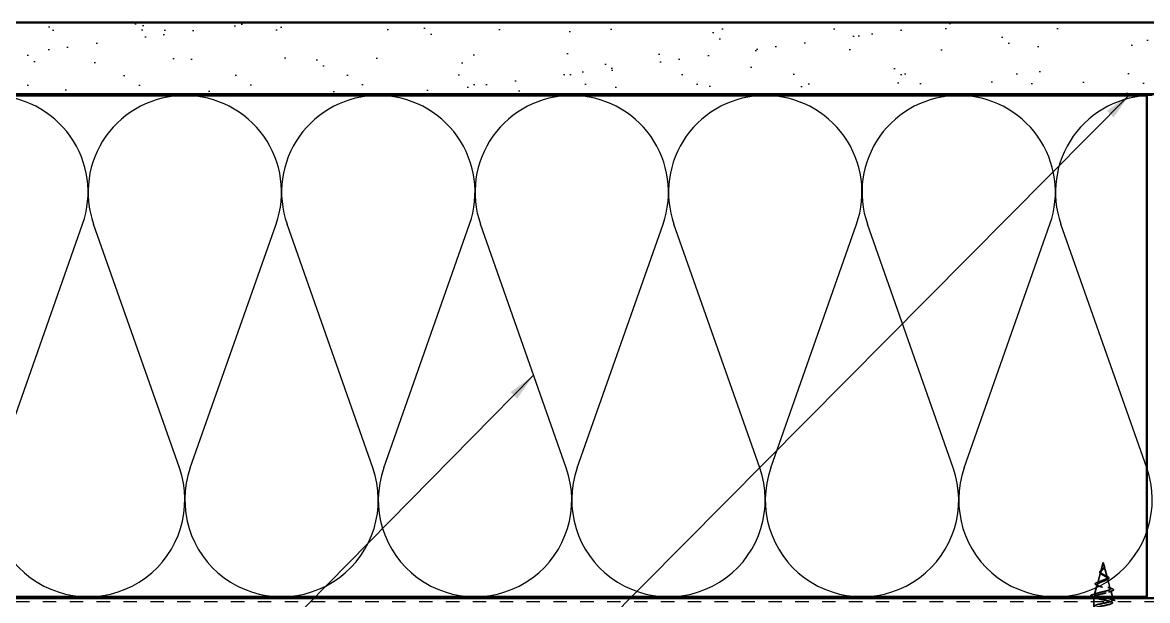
# Model space of a CAD drawing. Header units: inches. Extents: x 0.6 to 33.4, y 0.6 to 21.4.
# Drawn here: x 7.17 to 15.02, y 12.01 to 16.04 of the extents above; entities that cross this region are included whole.
import ezdxf

# ---------------------------------------------------------------- set-up
doc = ezdxf.new("R2010")
doc.units = ezdxf.units.IN
doc.header["$LTSCALE"] = 2
doc.header["$MEASUREMENT"] = 0
doc.linetypes.add('DASHED', pattern=[0.2067, 0.1654, -0.0413])
for name, color, linetype, lineweight in [('Hidden (ANSI)', 7, 'DASHED', 35), ('Sketch Geometry (ANSI)', 7, 'Continuous', 25), ('Symbol (ANSI)', 7, 'Continuous', 25), ('Visible (ANSI)', 7, 'Continuous', 50)]:
    doc.layers.add(name, color=color, linetype=linetype, lineweight=lineweight)
doc.styles.add('Note Text (ANSI)', font='tahoma.ttf')
doc.dimstyles.new('Default (ANSI)$7', dxfattribs={"dimscale": 2, "dimtxt": 0.12, "dimasz": 0.098425, "dimexe": 0.125, "dimexo": 0.0625, "dimgap": 0.031496, "dimtad": 0, "dimtih": 1, "dimtoh": 1, "dimrnd": 1e-08, "dimzin": 4, "dimdsep": 46, "dimtxsty": 'Note Text (ANSI)', "dimcen": 0.09, "dimdle": 0.393701, "dimclrd": 256, "dimclre": 256, "dimclrt": 256, "dimadec": 0, "dimazin": 1, "dimtfac": 1, "dimtofl": 0, "dimtmove": 0, "dimatfit": 3, "dimfxl": 0, "dimtolj": 1, "dimtzin": 4, "dimlwd": -1, "dimlwe": -1, "dimarcsym": 0})

msp = doc.modelspace()

# ---------------------------------------------------------------- hatches: boundary and pattern name
at = {"true_color": 0x804000}
h = msp.add_hatch(dxfattribs=at)
h.set_pattern_fill('AR-SAND', color=36, scale=0.25, style=0)
h.paths.add_polyline_path([(2.90327, 16.04481), (18.03558, 16.04481), (18.03558, 15.54481), (2.90327, 15.54481)])
h = msp.add_hatch(dxfattribs=at)
h.set_pattern_fill('INSUL', color=36, scale=0.75, style=0)
h.paths.add_polyline_path([(2.90327, 12.02481), (2.90327, 11.52481), (18.03558, 11.52481), (18.03558, 12.02481)])

# ---------------------------------------------------------------- linework, layer by layer
at = {"layer": 'Hidden (ANSI)', "ltscale": 0.062405}
msp.add_line((14.71144, 12.27381), (14.69448, 12.21041), dxfattribs=at)
at = {"layer": 'Hidden (ANSI)', "ltscale": 0.02281}
msp.add_line((14.71144, 12.27381), (14.71766, 12.25057), dxfattribs=at)
at = {"layer": 'Hidden (ANSI)', "ltscale": 0.077098}
msp.add_line((14.7182, 12.24855), (14.73915, 12.17024), dxfattribs=at)
at = {"layer": 'Hidden (ANSI)', "ltscale": 0.07463}
msp.add_line((14.69327, 12.20588), (14.673, 12.13008), dxfattribs=at)
at = {"layer": 'Hidden (ANSI)', "ltscale": 0.069703}
msp.add_line((14.67045, 12.12055), (14.65151, 12.04975), dxfattribs=at)
at = {"layer": 'Hidden (ANSI)', "ltscale": 0.072166}
msp.add_line((14.74103, 12.16322), (14.76063, 12.08991), dxfattribs=at)
at = {"layer": 'Hidden (ANSI)', "ltscale": 0.05449}
msp.add_line((14.64644, 11.96749), (14.64644, 12.02481), dxfattribs=at)
at = {"layer": 'Hidden (ANSI)', "ltscale": 0.000312122}
msp.add_line((14.64763, 12.03523), (14.64751, 12.03481), dxfattribs=at)
at = {"layer": 'Hidden (ANSI)', "ltscale": 0.028664}
for p, q in [((14.71093, 12.02228), (14.71109, 12.02981)), ((14.71109, 12.01281), (14.71093, 12.02034))]:
    msp.add_line(p, q, dxfattribs=at)
at = {"layer": 'Hidden (ANSI)', "ltscale": 0.042371}
msp.add_line((14.76385, 12.07789), (14.77537, 12.03481), dxfattribs=at)
at = {"layer": 'Hidden (ANSI)', "ltscale": 0.014968}
msp.add_line((14.77644, 12.00899), (14.77644, 12.02481), dxfattribs=at)
at = {"layer": 'Hidden (ANSI)', "ltscale": 0.002412}
msp.add_ellipse((14.71093, 12.02131), major_axis=(0, -0.001), ratio=0.0054184, start_param=3.3936137, end_param=6.0311643, dxfattribs=at)
at = {"layer": 'Hidden (ANSI)', "ltscale": 0.083957}
msp.add_open_spline([(14.71132, 12.19039), (14.70814, 12.19222), (14.70514, 12.19406), (14.70004, 12.19782), (14.69797, 12.19968), (14.69511, 12.2035), (14.6943, 12.20539), (14.69404, 12.20928), (14.69454, 12.21121), (14.69668, 12.21517), (14.69824, 12.21715), (14.70204, 12.22122), (14.70419, 12.22324), (14.70855, 12.22745), (14.71068, 12.22954), (14.7144, 12.23392), (14.71591, 12.23611), (14.71755, 12.23976), (14.71797, 12.24112), (14.71844, 12.24387), (14.71849, 12.24523), (14.71837, 12.24662)], degree=3, knots=[0, 0, 0, 0, 0.02818547, 0.02818547, 0.05535616, 0.05535616, 0.08155578, 0.08155578, 0.10684016, 0.10684016, 0.13128192, 0.13128192, 0.1549776, 0.1549776, 0.17805851, 0.17805851, 0.20070773, 0.20070773, 0.21389493, 0.21389493, 0.22660204, 0.22660204, 0.22660204, 0.22660204], dxfattribs=at)
at = {"layer": 'Hidden (ANSI)', "ltscale": 0.014821}
msp.add_open_spline([(14.71655, 12.25401), (14.71595, 12.25565), (14.7154, 12.25693), (14.7151, 12.25759), (14.71505, 12.2577), (14.71499, 12.2578), (14.71498, 12.25783), (14.71496, 12.25786), (14.71495, 12.25787), (14.71495, 12.25787), (14.71495, 12.25787), (14.71494, 12.25787), (14.71494, 12.25787), (14.71494, 12.25787), (14.71494, 12.25787), (14.71494, 12.25787), (14.71494, 12.25787), (14.71494, 12.25787), (14.71494, 12.25787), (14.71494, 12.25786), (14.71494, 12.25786), (14.71494, 12.25784), (14.71495, 12.25782), (14.71498, 12.25768), (14.71505, 12.25746), (14.71519, 12.25707), (14.71534, 12.25666), (14.71573, 12.25562), (14.71597, 12.25502), (14.71707, 12.25214), (14.71791, 12.24989), (14.71843, 12.24762)], degree=3, knots=[0, 0, 0, 0, 0.01397013, 0.01397013, 0.01635801, 0.01635801, 0.01712636, 0.01712636, 0.01759978, 0.01759978, 0.01773598, 0.01773598, 0.01781809, 0.01781809, 0.01788584, 0.01788584, 0.01795891, 0.01795891, 0.01807628, 0.01807628, 0.01833703, 0.01833703, 0.01916095, 0.01916095, 0.02439922, 0.02439922, 0.04499316, 0.04499316, 0.07213098, 0.07213098, 0.1773839, 0.1773839, 0.1773839, 0.1773839], dxfattribs=at)
at = {"layer": 'Hidden (ANSI)', "ltscale": 0.01356}
msp.add_open_spline([(14.71503, 12.25773), (14.71601, 12.25577), (14.71705, 12.25382), (14.71873, 12.25012), (14.71941, 12.24832), (14.71987, 12.24624), (14.71993, 12.24591), (14.71998, 12.24557)], degree=3, knots=[0, 0, 0, 0, 0.01677312, 0.01677312, 0.033164549, 0.033164549, 0.036302925, 0.036302925, 0.036302925, 0.036302925], dxfattribs=at)
at = {"layer": 'Hidden (ANSI)', "ltscale": 0.007962}
msp.add_open_spline([(14.71837, 12.24662), (14.71829, 12.24763), (14.71812, 12.24864), (14.71755, 12.2511), (14.71709, 12.25253), (14.71655, 12.25401)], degree=3, knots=[0, 0, 0, 0, 0.009046419, 0.009046419, 0.021574315, 0.021574315, 0.021574315, 0.021574315], dxfattribs=at)
at = {"layer": 'Hidden (ANSI)', "ltscale": 0.003543}
msp.add_open_spline([(14.71843, 12.24762), (14.71856, 12.24709), (14.71866, 12.24656), (14.71884, 12.24547), (14.71891, 12.24491), (14.71895, 12.24435)], degree=3, knots=[0, 0, 0, 0, 0.0046577974, 0.0046577974, 0.0097216205, 0.0097216205, 0.0097216205, 0.0097216205], dxfattribs=at)
at = {"layer": 'Hidden (ANSI)', "ltscale": 0.504207}
msp.add_open_spline([(14.71131, 12.18462), (14.71488, 12.18259), (14.71855, 12.18064), (14.72569, 12.1767), (14.72906, 12.17477), (14.7349, 12.17087), (14.73727, 12.16895), (14.74052, 12.16509), (14.74133, 12.16319), (14.74115, 12.15936), (14.74011, 12.15747), (14.73626, 12.15367), (14.73344, 12.15179), (14.72634, 12.14801), (14.72212, 12.14615), (14.71284, 12.14238), (14.70788, 12.14053), (14.69795, 12.13678), (14.6931, 12.13493), (14.68425, 12.1312), (14.68039, 12.12936), (14.67426, 12.12564), (14.67212, 12.12381), (14.66997, 12.12011), (14.67004, 12.11828), (14.6725, 12.11458), (14.67492, 12.11276), (14.68185, 12.10908), (14.68634, 12.10726), (14.69683, 12.10359), (14.70276, 12.10177), (14.71524, 12.0981), (14.72167, 12.09629), (14.73415, 12.09264), (14.74004, 12.09083), (14.75042, 12.08718), (14.75476, 12.08537), (14.7612, 12.08173), (14.76318, 12.07993), (14.7644, 12.07629), (14.76356, 12.07449), (14.75908, 12.07085), (14.75543, 12.06906), (14.74571, 12.06543), (14.73969, 12.06363), (14.72606, 12.06001), (14.71855, 12.05822), (14.70305, 12.0546), (14.6952, 12.05281), (14.68025, 12.04919), (14.67332, 12.0474), (14.66138, 12.04379), (14.65653, 12.04201), (14.65011, 12.03863), (14.64829, 12.03707), (14.64713, 12.03393), (14.64786, 12.03237), (14.64985, 12.03081)], degree=3, knots=[0, 0, 0, 0, 0.0315308, 0.0315308, 0.0641805, 0.0641805, 0.0979786, 0.0979786, 0.1329491, 0.1329491, 0.1691118, 0.1691118, 0.2064833, 0.2064833, 0.2450775, 0.2450775, 0.2849064, 0.2849064, 0.3259802, 0.3259802, 0.3683075, 0.3683075, 0.4118959, 0.4118959, 0.4567522, 0.4567522, 0.5028821, 0.5028821, 0.5502906, 0.5502906, 0.5989824, 0.5989824, 0.6489613, 0.6489613, 0.7002309, 0.7002309, 0.7527945, 0.7527945, 0.8066547, 0.8066547, 0.8618141, 0.8618141, 0.918275, 0.918275, 0.9760395, 0.9760395, 1.0351092, 1.0351092, 1.095486, 1.095486, 1.1571712, 1.1571712, 1.2201662, 1.2201662, 1.2761521, 1.2761521, 1.3331843, 1.3331843, 1.3331843, 1.3331843], dxfattribs=at)
at = {"layer": 'Hidden (ANSI)', "ltscale": 0.544082}
msp.add_open_spline([(14.70564, 12.03081), (14.69719, 12.03248), (14.68907, 12.03416), (14.67459, 12.03755), (14.66834, 12.03922), (14.65853, 12.04261), (14.65503, 12.04429), (14.65123, 12.04768), (14.6509, 12.04935), (14.65343, 12.05275), (14.6562, 12.05443), (14.66442, 12.05782), (14.66973, 12.0595), (14.68211, 12.0629), (14.68903, 12.06459), (14.70349, 12.06799), (14.71087, 12.06967), (14.72508, 12.07308), (14.73176, 12.07476), (14.74352, 12.07817), (14.7485, 12.07986), (14.7561, 12.08328), (14.75868, 12.08497), (14.76113, 12.08838), (14.76103, 12.09008), (14.75819, 12.0935), (14.75556, 12.09519), (14.74815, 12.09862), (14.74352, 12.10032), (14.73295, 12.10375), (14.72715, 12.10545), (14.71525, 12.10889), (14.70927, 12.1106), (14.69799, 12.11404), (14.69279, 12.11575), (14.6839, 12.1192), (14.68026, 12.12091), (14.67504, 12.12438), (14.67346, 12.12609), (14.67254, 12.12956), (14.67314, 12.13128), (14.67641, 12.13476), (14.67897, 12.13648), (14.68564, 12.13998), (14.68962, 12.14171), (14.69837, 12.14521), (14.70301, 12.14694), (14.71227, 12.15046), (14.71677, 12.1522), (14.72495, 12.15574), (14.72856, 12.15749), (14.73437, 12.16104), (14.73654, 12.1628), (14.73915, 12.16637), (14.73962, 12.16813), (14.73883, 12.17173), (14.73764, 12.17351), (14.73385, 12.17713), (14.73134, 12.17892), (14.72581, 12.18235), (14.72297, 12.18394), (14.71713, 12.18716), (14.71419, 12.18875), (14.71132, 12.19039)], degree=3, knots=[0, 0, 0, 0, 0.0662455, 0.0662455, 0.1312266, 0.1312266, 0.1949439, 0.1949439, 0.2573984, 0.2573984, 0.3185909, 0.3185909, 0.3785225, 0.3785225, 0.4371941, 0.4371941, 0.4946071, 0.4946071, 0.5507627, 0.5507627, 0.6056626, 0.6056626, 0.6593082, 0.6593082, 0.7117016, 0.7117016, 0.7628447, 0.7628447, 0.8127399, 0.8127399, 0.8613896, 0.8613896, 0.9087967, 0.9087967, 0.9549645, 0.9549645, 0.9998965, 0.9998965, 1.0435967, 1.0435967, 1.0860698, 1.0860698, 1.1273208, 1.1273208, 1.1673558, 1.1673558, 1.2061815, 1.2061815, 1.2438056, 1.2438056, 1.2802371, 1.2802371, 1.3154864, 1.3154864, 1.3495657, 1.3495657, 1.3824892, 1.3824892, 1.4142741, 1.4142741, 1.4412543, 1.4412543, 1.4671582, 1.4671582, 1.4671582, 1.4671582], dxfattribs=at)
at = {"layer": 'Hidden (ANSI)', "ltscale": 0.060499}
msp.add_open_spline([(14.69882, 12.1924), (14.69604, 12.194), (14.69361, 12.19567), (14.68994, 12.19908), (14.68861, 12.20088), (14.68742, 12.20448), (14.68745, 12.20628), (14.68861, 12.20964), (14.68964, 12.21124), (14.6925, 12.21453), (14.69441, 12.21625), (14.69862, 12.21967), (14.70096, 12.22141), (14.70421, 12.22385), (14.7051, 12.22453), (14.70599, 12.22522)], degree=3, knots=[0, 0, 0, 0, 0.02873098, 0.02873098, 0.05664617, 0.05664617, 0.08240684, 0.08240684, 0.1056204, 0.1056204, 0.12963157, 0.12963157, 0.15234109, 0.15234109, 0.1609032, 0.1609032, 0.1609032, 0.1609032], dxfattribs=at)
at = {"layer": 'Hidden (ANSI)', "ltscale": 0.089656}
msp.add_open_spline([(14.71895, 12.24435), (14.71917, 12.24154), (14.71875, 12.23891), (14.71658, 12.23369), (14.71492, 12.23124), (14.71077, 12.22636), (14.70839, 12.22404), (14.70354, 12.21941), (14.70116, 12.21719), (14.69703, 12.21274), (14.69536, 12.2106), (14.69318, 12.20629), (14.69273, 12.2042), (14.69327, 12.2), (14.69428, 12.19796), (14.69755, 12.194), (14.69972, 12.19213), (14.70499, 12.18834), (14.70807, 12.18647), (14.71131, 12.18462)], degree=3, knots=[0, 0, 0, 0, 0.02542118, 0.02542118, 0.05061597, 0.05061597, 0.07599611, 0.07599611, 0.10184452, 0.10184452, 0.12835573, 0.12835573, 0.15566688, 0.15566688, 0.18387744, 0.18387744, 0.21097071, 0.21097071, 0.23938117, 0.23938117, 0.23938117, 0.23938117], dxfattribs=at)
at = {"layer": 'Hidden (ANSI)', "ltscale": 0.006243}
msp.add_open_spline([(14.70311, 12.18971), (14.70179, 12.19062), (14.70035, 12.19152), (14.69882, 12.1924)], degree=3, dxfattribs=at)
at = {"layer": 'Hidden (ANSI)', "ltscale": 0.004126}
msp.add_open_spline([(14.70599, 12.22522), (14.7068, 12.22584), (14.70754, 12.22647), (14.70819, 12.22711)], degree=3, dxfattribs=at)
at = {"layer": 'Hidden (ANSI)', "ltscale": 0.001765}
msp.add_open_spline([(14.71456, 12.23086), (14.7143, 12.23057), (14.71406, 12.23029), (14.71383, 12.23)], degree=3, dxfattribs=at)
at = {"layer": 'Hidden (ANSI)', "ltscale": 0.018334}
msp.add_open_spline([(14.71998, 12.24557), (14.72029, 12.24363), (14.72023, 12.2417), (14.71931, 12.23801), (14.71849, 12.23622), (14.71658, 12.23326), (14.71562, 12.23204), (14.71456, 12.23086)], degree=3, knots=[0, 0, 0, 0, 0.018430616, 0.018430616, 0.036079351, 0.036079351, 0.048993915, 0.048993915, 0.048993915, 0.048993915], dxfattribs=at)
at = {"layer": 'Hidden (ANSI)', "ltscale": 0.010913}
msp.add_open_spline([(14.72247, 12.18421), (14.72517, 12.1827), (14.72819, 12.18126), (14.73135, 12.17988)], degree=3, dxfattribs=at)
at = {"layer": 'Hidden (ANSI)', "ltscale": 0.073619}
msp.add_open_spline([(14.73135, 12.17988), (14.73481, 12.17836), (14.73801, 12.17686), (14.74343, 12.17393), (14.74571, 12.17247), (14.7492, 12.16947), (14.75041, 12.16789), (14.7513, 12.16454), (14.75089, 12.16277), (14.74876, 12.15979), (14.74719, 12.15846), (14.74314, 12.15589), (14.7406, 12.15463), (14.73769, 12.1534)], degree=3, knots=[0, 0, 0, 0, 0.03177195, 0.03177195, 0.06379672, 0.06379672, 0.09795254, 0.09795254, 0.13250501, 0.13250501, 0.16399449, 0.16399449, 0.19587248, 0.19587248, 0.19587248, 0.19587248], dxfattribs=at)
at = {"layer": 'Hidden (ANSI)', "ltscale": 0.081702}
msp.add_open_spline([(14.66948, 12.11387), (14.6653, 12.11537), (14.66193, 12.11691), (14.65734, 12.12012), (14.65594, 12.12195), (14.65608, 12.1257), (14.65726, 12.12731), (14.66109, 12.13027), (14.66382, 12.13171), (14.66925, 12.13401), (14.67151, 12.13486), (14.67398, 12.13572)], degree=3, knots=[0, 0, 0, 0, 0.05137945, 0.05137945, 0.10227824, 0.10227824, 0.14717915, 0.14717915, 0.1913711, 0.1913711, 0.21727972, 0.21727972, 0.21727972, 0.21727972], dxfattribs=at)
at = {"layer": 'Hidden (ANSI)', "ltscale": 0.015778}
msp.add_open_spline([(14.68409, 12.10826), (14.67941, 12.11021), (14.6745, 12.11208), (14.66948, 12.11387)], degree=3, dxfattribs=at)
at = {"layer": 'Hidden (ANSI)', "ltscale": 0.017268}
msp.add_open_spline([(14.67398, 12.13572), (14.67951, 12.13765), (14.68495, 12.13967), (14.69002, 12.14182)], degree=3, dxfattribs=at)
at = {"layer": 'Hidden (ANSI)', "ltscale": 0.010982}
msp.add_open_spline([(14.73769, 12.1534), (14.73446, 12.15203), (14.73133, 12.15061), (14.72842, 12.14914)], degree=3, dxfattribs=at)
at = {"layer": 'Hidden (ANSI)', "ltscale": 0.023085}
msp.add_open_spline([(14.74444, 12.09991), (14.75171, 12.09727), (14.75931, 12.09479), (14.76695, 12.0924)], degree=3, dxfattribs=at)
at = {"layer": 'Hidden (ANSI)', "ltscale": 0.086591}
msp.add_open_spline([(14.76695, 12.0924), (14.77168, 12.09093), (14.77548, 12.08945), (14.7808, 12.08646), (14.7825, 12.08489), (14.78295, 12.08107), (14.78159, 12.07937), (14.7772, 12.07654), (14.77402, 12.0752), (14.76997, 12.07389)], degree=3, knots=[0, 0, 0, 0, 0.05818252, 0.05818252, 0.11697699, 0.11697699, 0.17413947, 0.17413947, 0.23026327, 0.23026327, 0.23026327, 0.23026327], dxfattribs=at)
at = {"layer": 'Hidden (ANSI)', "ltscale": 0.081691}
msp.add_open_spline([(14.63235, 12.03481), (14.62939, 12.03589), (14.6272, 12.03701), (14.62486, 12.0391), (14.62423, 12.04012), (14.62424, 12.04302), (14.62573, 12.04446), (14.63039, 12.04707), (14.63378, 12.04834), (14.63812, 12.04962)], degree=3, knots=[0.02118625, 0.02118625, 0.02118625, 0.02118625, 0.07654006, 0.07654006, 0.11474256, 0.11474256, 0.17664257, 0.17664257, 0.23859389, 0.23859389, 0.23859389, 0.23859389], dxfattribs=at)
at = {"layer": 'Hidden (ANSI)', "ltscale": 0.028518}
msp.add_open_spline([(14.63812, 12.04962), (14.64767, 12.05243), (14.6572, 12.05532), (14.6665, 12.05839)], degree=3, dxfattribs=at)
at = {"layer": 'Hidden (ANSI)', "ltscale": 1.041212}
msp.add_open_spline([(14.77621, 11.42799), (14.77595, 11.43197), (14.76701, 11.43596), (14.75158, 11.43994), (14.73053, 11.44538), (14.69892, 11.45082), (14.67639, 11.45626), (14.65385, 11.4617), (14.64201, 11.46714), (14.64822, 11.47258), (14.65443, 11.47802), (14.67824, 11.48346), (14.70487, 11.4889), (14.73149, 11.49434), (14.75901, 11.49978), (14.77034, 11.50522), (14.78166, 11.51066), (14.77597, 11.51609), (14.75681, 11.52153), (14.73764, 11.52697), (14.70637, 11.53241), (14.68242, 11.53785), (14.65847, 11.54329), (14.64357, 11.54873), (14.64697, 11.55417), (14.65037, 11.55961), (14.67182, 11.56505), (14.69801, 11.57049), (14.7242, 11.57593), (14.75323, 11.58137), (14.76707, 11.58681), (14.78092, 11.59224), (14.77858, 11.59768), (14.76151, 11.60312), (14.74444, 11.60856), (14.71387, 11.614), (14.68879, 11.61944), (14.6637, 11.62488), (14.64591, 11.63032), (14.64646, 11.63576), (14.64701, 11.6412), (14.66586, 11.64664), (14.69131, 11.65208), (14.71675, 11.65752), (14.74696, 11.66296), (14.76317, 11.66839), (14.77938, 11.67383), (14.78042, 11.67927), (14.76564, 11.68471), (14.75087, 11.69015), (14.72135, 11.69559), (14.69541, 11.70103), (14.66947, 11.70647), (14.64899, 11.71191), (14.64669, 11.71735), (14.64438, 11.72279), (14.66041, 11.72823), (14.68483, 11.73367), (14.70925, 11.73911), (14.74029, 11.74454), (14.75868, 11.74998), (14.77706, 11.75542), (14.78147, 11.76086), (14.76916, 11.7663), (14.75685, 11.77174), (14.72871, 11.77718), (14.70222, 11.78262), (14.67572, 11.78806), (14.65279, 11.7935), (14.64765, 11.79894), (14.64252, 11.80438), (14.65555, 11.80982), (14.67866, 11.81526), (14.70178, 11.82069), (14.7333, 11.82613), (14.75365, 11.83157), (14.774, 11.83701), (14.78173, 11.84245), (14.77202, 11.84789), (14.76231, 11.85333), (14.73587, 11.85877), (14.70913, 11.86421), (14.68238, 11.86965), (14.65725, 11.87509), (14.64934, 11.88053), (14.64144, 11.88597), (14.65133, 11.8914), (14.67287, 11.89684), (14.69441, 11.90228), (14.72605, 11.90772), (14.74814, 11.91316), (14.77023, 11.9186), (14.78118, 11.92404), (14.77419, 11.92948), (14.76719, 11.93492), (14.74276, 11.94036), (14.71606, 11.9458), (14.68937, 11.95124), (14.66233, 11.95668), (14.65174, 11.96212), (14.64116, 11.96755), (14.64779, 11.97299), (14.66751, 11.97843), (14.68724, 11.98387), (14.71864, 11.98931), (14.74221, 11.99475), (14.76579, 12.00019), (14.77984, 12.00563), (14.77564, 12.01107), (14.77144, 12.01651), (14.74929, 12.02195), (14.72295, 12.02739), (14.71904, 12.02819), (14.71506, 12.029), (14.71109, 12.02981)], degree=3, knots=[1.5653779, 1.5653779, 1.5653779, 1.5653779, 2.4705539, 2.4705539, 2.4705539, 3.7058308, 3.7058308, 3.7058308, 4.9411078, 4.9411078, 4.9411078, 6.1763847, 6.1763847, 6.1763847, 7.4116617, 7.4116617, 7.4116617, 8.6469386, 8.6469386, 8.6469386, 9.8822156, 9.8822156, 9.8822156, 11.1174925, 11.1174925, 11.1174925, 12.3527695, 12.3527695, 12.3527695, 13.5880464, 13.5880464, 13.5880464, 14.8233233, 14.8233233, 14.8233233, 16.0586003, 16.0586003, 16.0586003, 17.2938772, 17.2938772, 17.2938772, 18.5291542, 18.5291542, 18.5291542, 19.7644311, 19.7644311, 19.7644311, 20.9997081, 20.9997081, 20.9997081, 22.234985, 22.234985, 22.234985, 23.470262, 23.470262, 23.470262, 24.7055389, 24.7055389, 24.7055389, 25.9408158, 25.9408158, 25.9408158, 27.1760928, 27.1760928, 27.1760928, 28.4113697, 28.4113697, 28.4113697, 29.6466467, 29.6466467, 29.6466467, 30.8819236, 30.8819236, 30.8819236, 32.1172006, 32.1172006, 32.1172006, 33.3524775, 33.3524775, 33.3524775, 34.5877545, 34.5877545, 34.5877545, 35.8230314, 35.8230314, 35.8230314, 37.0583084, 37.0583084, 37.0583084, 38.2935853, 38.2935853, 38.2935853, 39.5288622, 39.5288622, 39.5288622, 40.7641392, 40.7641392, 40.7641392, 41.9994161, 41.9994161, 41.9994161, 43.2346931, 43.2346931, 43.2346931, 44.46997, 44.46997, 44.46997, 45.705247, 45.705247, 45.705247, 46.9405239, 46.9405239, 46.9405239, 47.1238898, 47.1238898, 47.1238898, 47.1238898], dxfattribs=at)
at = {"layer": 'Hidden (ANSI)', "ltscale": 1.085906}
msp.add_open_spline([(14.71109, 12.01281), (14.73786, 12.00737), (14.76375, 12.00193), (14.7727, 11.99649), (14.78165, 11.99105), (14.77301, 11.98561), (14.75214, 11.98017), (14.73127, 11.97473), (14.69967, 11.96929), (14.67698, 11.96386), (14.65429, 11.95842), (14.64213, 11.95298), (14.64806, 11.94754), (14.65398, 11.9421), (14.67757, 11.93666), (14.70416, 11.93122), (14.73076, 11.92578), (14.75845, 11.92034), (14.77004, 11.9149), (14.78162, 11.90946), (14.77627, 11.90402), (14.75731, 11.89858), (14.73834, 11.89315), (14.70713, 11.88771), (14.68305, 11.88227), (14.65898, 11.87683), (14.64377, 11.87139), (14.64688, 11.86595), (14.65, 11.86051), (14.6712, 11.85507), (14.69732, 11.84963), (14.72345, 11.84419), (14.75261, 11.83875), (14.7667, 11.83331), (14.7808, 11.82787), (14.7788, 11.82243), (14.76196, 11.817), (14.74511, 11.81156), (14.71463, 11.80612), (14.68945, 11.80068), (14.66426, 11.79524), (14.64619, 11.7898), (14.64645, 11.78436), (14.64671, 11.77892), (14.66528, 11.77348), (14.69064, 11.76804), (14.71599, 11.7626), (14.7463, 11.75716), (14.76274, 11.75172), (14.77918, 11.74628), (14.78056, 11.74085), (14.76603, 11.73541), (14.7515, 11.72997), (14.7221, 11.72453), (14.69609, 11.71909), (14.67009, 11.71365), (14.64934, 11.70821), (14.64675, 11.70277), (14.64416, 11.69733), (14.65989, 11.69189), (14.68419, 11.68645), (14.70849, 11.68101), (14.7396, 11.67557), (14.75819, 11.67013), (14.77679, 11.6647), (14.78153, 11.65926), (14.76948, 11.65382), (14.75743, 11.64838), (14.72945, 11.64294), (14.70291, 11.6375), (14.67638, 11.63206), (14.65321, 11.62662), (14.64779, 11.62118), (14.64237, 11.61574), (14.65509, 11.6103), (14.67806, 11.60486), (14.70102, 11.59942), (14.73257, 11.59398), (14.75311, 11.58855), (14.77365, 11.58311), (14.78171, 11.57767), (14.77227, 11.57223), (14.76283, 11.56679), (14.73659, 11.56135), (14.70983, 11.55591), (14.68307, 11.55047), (14.65774, 11.54503), (14.64956, 11.53959), (14.64137, 11.53415), (14.65093, 11.52871), (14.6723, 11.52327), (14.69367, 11.51783), (14.7253, 11.5124), (14.74756, 11.50696), (14.76981, 11.50152), (14.78108, 11.49608), (14.77437, 11.49064), (14.76785, 11.48536), (14.74488, 11.48009), (14.71916, 11.47481)], degree=3, knots=[-47.1238898, -47.1238898, -47.1238898, -47.1238898, -45.8886129, -45.8886129, -45.8886129, -44.6533359, -44.6533359, -44.6533359, -43.418059, -43.418059, -43.418059, -42.182782, -42.182782, -42.182782, -40.9475051, -40.9475051, -40.9475051, -39.7122281, -39.7122281, -39.7122281, -38.4769512, -38.4769512, -38.4769512, -37.2416742, -37.2416742, -37.2416742, -36.0063973, -36.0063973, -36.0063973, -34.7711204, -34.7711204, -34.7711204, -33.5358434, -33.5358434, -33.5358434, -32.3005665, -32.3005665, -32.3005665, -31.0652895, -31.0652895, -31.0652895, -29.8300126, -29.8300126, -29.8300126, -28.5947356, -28.5947356, -28.5947356, -27.3594587, -27.3594587, -27.3594587, -26.1241817, -26.1241817, -26.1241817, -24.8889048, -24.8889048, -24.8889048, -23.6536278, -23.6536278, -23.6536278, -22.4183509, -22.4183509, -22.4183509, -21.183074, -21.183074, -21.183074, -19.947797, -19.947797, -19.947797, -18.7125201, -18.7125201, -18.7125201, -17.4772431, -17.4772431, -17.4772431, -16.2419662, -16.2419662, -16.2419662, -15.0066892, -15.0066892, -15.0066892, -13.7714123, -13.7714123, -13.7714123, -12.5361353, -12.5361353, -12.5361353, -11.3008584, -11.3008584, -11.3008584, -10.0655815, -10.0655815, -10.0655815, -8.8303045, -8.8303045, -8.8303045, -7.5950276, -7.5950276, -7.5950276, -6.3967368, -6.3967368, -6.3967368, -6.3967368], dxfattribs=at)
at = {"layer": 'Hidden (ANSI)', "ltscale": 0.016162}
msp.add_open_spline([(14.66234, 12.02516), (14.65711, 12.02694), (14.6518, 12.02867), (14.64644, 12.03036)], degree=3, dxfattribs=at)
at = {"layer": 'Hidden (ANSI)', "ltscale": 0.078553}
msp.add_open_spline([(14.64985, 12.03081), (14.65263, 12.02887), (14.65702, 12.02695), (14.66851, 12.02308), (14.6755, 12.02116), (14.68764, 12.01815), (14.69218, 12.01709), (14.70152, 12.01495), (14.7063, 12.01388), (14.71109, 12.01281)], degree=3, knots=[0, 0, 0, 0, 0.06772236, 0.06772236, 0.13544473, 0.13544473, 0.17287087, 0.17287087, 0.21029702, 0.21029702, 0.21029702, 0.21029702], dxfattribs=at)
at = {"layer": 'Hidden (ANSI)', "ltscale": 0.005187}
msp.add_open_spline([(14.71109, 12.02981), (14.70927, 12.03014), (14.70745, 12.03048), (14.70564, 12.03081)], degree=3, dxfattribs=at)
at = {"layer": 'Hidden (ANSI)', "ltscale": 0.020489}
msp.add_open_spline([(14.76997, 12.07389), (14.76325, 12.07171), (14.7566, 12.06946), (14.75016, 12.06709)], degree=3, dxfattribs=at)
at = {"layer": 'Hidden (ANSI)', "ltscale": 0.031888}
msp.add_open_spline([(14.76247, 12.01781), (14.77288, 12.0144), (14.78354, 12.01117), (14.79422, 12.00804)], degree=3, dxfattribs=at)
at = {"layer": 'Sketch Geometry (ANSI)', "color": 150, "true_color": 0x0080ff}
for p, q in [((6.99149, 12.93373), (7.59005, 14.63589)), ((8.26505, 12.93373), (7.66649, 14.63589)), ((8.34149, 12.93373), (8.94005, 14.63589)), ((9.61505, 12.93373), (9.01649, 14.63589)), ((9.69149, 12.93373), (10.29005, 14.63589)), ((10.96505, 12.93373), (10.36649, 14.63589)), ((11.04149, 12.93373), (11.64005, 14.63589)), ((12.31505, 12.93373), (11.71649, 14.63589)), ((12.39149, 12.93373), (12.99005, 14.63589)), ((13.66505, 12.93373), (13.06649, 14.63589)), ((13.74149, 12.93373), (14.34005, 14.63589)), ((15.01505, 12.93373), (14.41649, 14.63589))]:
    msp.add_line(p, q, dxfattribs=at)
for centre, start, end in [((6.95327, 14.85981), 340.626098, 90), ((8.30327, 14.85981), 90, 199.373902), ((8.30327, 14.85981), 340.626098, 90), ((9.65327, 14.85981), 90, 199.373902), ((9.65327, 14.85981), 340.626098, 90), ((11.00327, 14.85981), 90, 199.373902), ((11.00327, 14.85981), 340.626098, 90), ((12.35327, 14.85981), 90, 199.373902), ((12.35327, 14.85981), 340.626098, 90), ((13.70327, 14.85981), 90, 199.373902), ((13.70327, 14.85981), 340.626098, 90), ((15.05327, 14.85981), 90, 199.373902), ((7.62827, 12.70981), 160.626098, 19.373902), ((8.97827, 12.70981), 160.626098, 19.373902), ((10.32827, 12.70981), 160.626098, 19.373902), ((11.67827, 12.70981), 160.626098, 19.373902), ((13.02827, 12.70981), 160.626098, 19.373902), ((14.37827, 12.70981), 160.626098, 19.373902)]:
    msp.add_arc(centre, 0.675, start, end, dxfattribs=at)
at = {"layer": 'Visible (ANSI)', "color": 36, "true_color": 0x804000}
for p, q in [((2.90327, 16.04481), (18.03558, 16.04481)), ((18.03558, 15.54481), (2.90327, 15.54481)), ((2.90327, 12.02481), (18.03558, 12.02481))]:
    msp.add_line(p, q, dxfattribs=at)
at = {"layer": 'Visible (ANSI)', "color": 150, "true_color": 0x0080ff}
for p, q in [((2.90327, 15.53481), (15.01558, 15.53481)), ((15.01558, 15.53481), (15.01558, 12.03481)), ((15.01558, 12.03481), (2.90327, 12.03481))]:
    msp.add_line(p, q, dxfattribs=at)
at = {"layer": 'Visible (ANSI)'}
for p, q in [((14.64751, 12.03481), (14.64644, 12.03081)), ((14.77644, 12.03081), (14.64644, 12.03081)), ((14.64644, 12.02481), (14.64644, 12.03081)), ((14.77537, 12.03481), (14.77644, 12.03081)), ((14.77644, 12.02481), (14.77644, 12.03081))]:
    msp.add_line(p, q, dxfattribs=at)
for points in [[(14.63607, 12.03357), (14.63472, 12.03398), (14.63348, 12.03439), (14.63235, 12.03481)], [(14.64644, 12.03036), (14.643, 12.03145), (14.63954, 12.03252), (14.63607, 12.03357)]]:
    msp.add_open_spline(points, degree=3, dxfattribs=at)

# ---------------------------------------------------------------- leaders
at = {"layer": 'Symbol (ANSI)', "annotation_type": 0, "has_hookline": 1, "hookline_direction": 1}
for points, text_width in [([(14.89991, 15.54481), (8.16403, 8.74594), (7.96718, 8.74594)], 1.98995), ([(10.73735, 13.58123), (6.55041, 9.3313), (6.35356, 9.3313)], 1.40083)]:
    msp.add_leader(points, dimstyle='Default (ANSI)$7', override={"dimtad": 0}, dxfattribs=dict(at, text_width=text_width))

doc.saveas('drawing.dxf')
